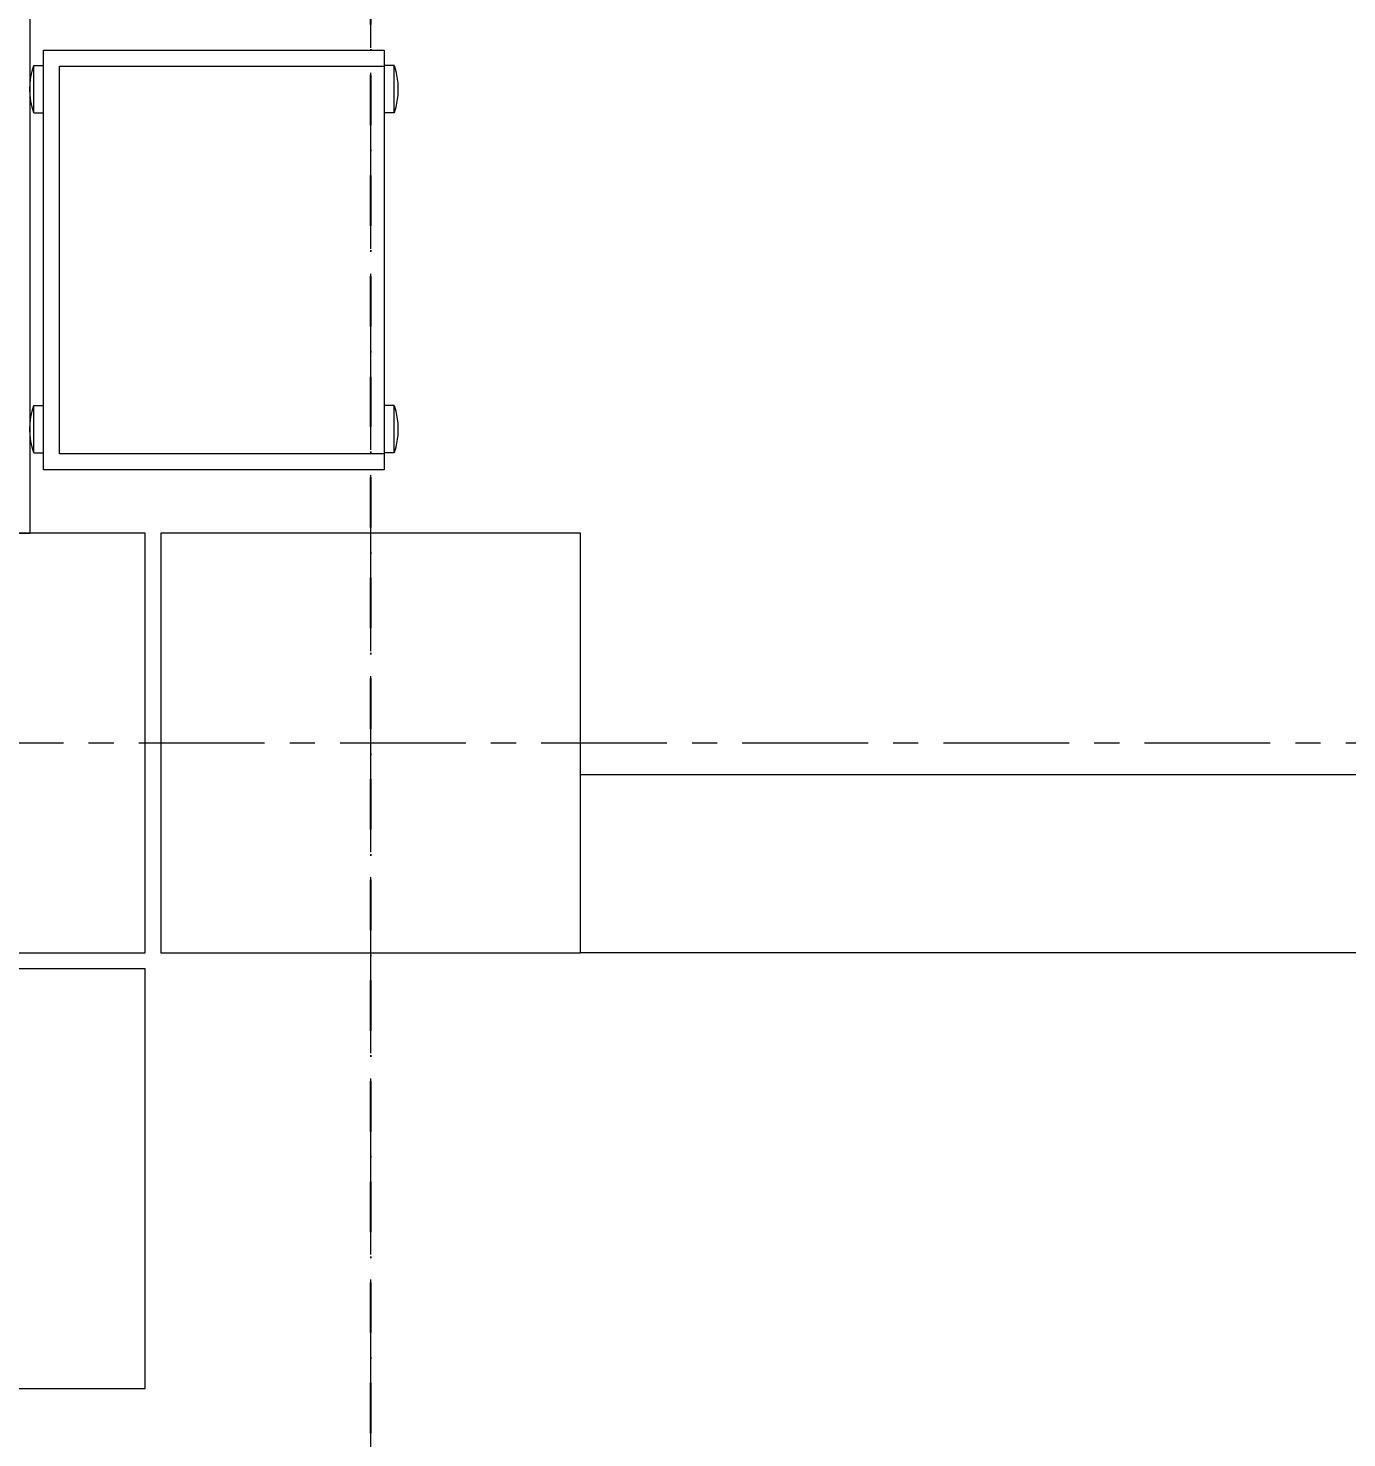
# Model space of a CAD drawing. Header units: millimetres. Extents: x 26027 to 581921, y 7230 to 233891.
# Drawn here: x 480366 to 482031, y 155868 to 157648 of the extents above; entities that cross this region are included whole.
import ezdxf
from ezdxf import colors
from ezdxf.entities.mleader import LeaderData, LeaderLine
from ezdxf.math import Vec2, Vec3

# ---------------------------------------------------------------- set-up
doc = ezdxf.new("R2010")
doc.units = ezdxf.units.MM
doc.header["$LTSCALE"] = 5
doc.linetypes.add('CENTER', pattern=[50.8, 31.75, -6.35, 6.35, -6.35])
doc.linetypes.add('DASHDOT', pattern=[25.4, 12.7, -6.35, 0, -6.35])
for name, color, linetype, lineweight in [('72_EGR_ROOM5_D2_WALL', 252, 'Continuous', 5), ('E-ELEC-EQPM-2', 85, 'Continuous', 30), ('Medical Equipment and Furniture', 252, 'Continuous', 0), ('Medical Equipment and Furniture1', 252, 'Continuous', 5), ('Structure', 252, 'Continuous', 5), ('Walls', 252, 'Continuous', 5)]:
    doc.layers.add(name, color=color, linetype=linetype, lineweight=lineweight)
doc.layers.add('axes', color=252, linetype='Continuous')
doc.layers.add('E-POWR', color=7, linetype='Continuous', lineweight=30, true_color=0x4e7e3e)
doc.layers.add('EXF', color=7, linetype='Continuous', lineweight=30, true_color=0x4e7e3e)
doc.styles.get("Standard").update_dxf_attribs({"font": 'calibri.ttf'})

# ---------------------------------------------------------------- blocks, each defined once
blk = doc.blocks.new('HF10531-P')
at = {"layer": 'Medical Equipment and Furniture1'}
for p, q in [((0.53, 0.43), (0, 0.43)), ((0, 0.43), (0, 0)), ((0.0791, 0.4424), (0.0191, 0.4424)), ((0.0191, 0.4424), (0.0191, 0.43)), ((0.0791, 0.4424), (0.0791, 0.43)), ((0.5086, 0.4424), (0.4486, 0.4424)), ((0.4486, 0.4424), (0.4486, 0.43)), ((0.5086, 0.4424), (0.5086, 0.43)), ((0.53, 0), (0.53, 0.43)), ((0.51, 0.41), (0.02, 0.41)), ((0.02, 0.41), (0.02, 0)), ((0.51, 0), (0.51, 0.41)), ((0, 0), (0.53, 0)), ((0.0191, -0.0124), (0.0191, 0)), ((0.0791, -0.0124), (0.0791, 0)), ((0.4486, -0.0124), (0.4486, 0)), ((0.5086, -0.0124), (0.5086, 0)), ((0.0791, -0.0124), (0.0191, -0.0124)), ((0.5086, -0.0124), (0.4486, -0.0124))]:
    blk.add_line(p, q, dxfattribs=at)
for points in [[(0.02, 0.41), (0.02, 0.41), (0.02, 0.41), (0.02, 0.41), (0.02, 0.41), (0.02, 0.41), (0.02, 0.41), (0.02, 0.41), (0.02, 0.41), (0.02, 0.41), (0.02, 0.41), (0.02, 0.41), (0.02, 0.41), (0.02, 0.41), (0.02, 0.41), (0.02, 0.41), (0.02, 0.41), (0.02, 0.41), (0.02, 0.41), (0.02, 0.41), (0.02, 0.41), (0.02, 0.41), (0.02, 0.41), (0.02, 0.41), (0.02, 0.41), (0.02, 0.41), (0.02, 0.41), (0.02, 0.41), (0.02, 0.41), (0.02, 0.41), (0.02, 0.41), (0.02, 0.41), (0.02, 0.41), (0.02, 0.41), (0.02, 0.41), (0.02, 0.41), (0.02, 0.41), (0.02, 0.41), (0.02, 0.41), (0.02, 0.41), (0.02, 0.41), (0.02, 0.41), (0.02, 0.41), (0.02, 0.41), (0.02, 0.41), (0.02, 0.41), (0.02, 0.41), (0.02, 0.41), (0.02, 0.41), (0.02, 0.41), (0.02, 0.41), (0.02, 0.41), (0.02, 0.41), (0.02, 0.41), (0.02, 0.41), (0.02, 0.41), (0.02, 0.41), (0.02, 0.41), (0.02, 0.41), (0.02, 0.41), (0.02, 0.41), (0.02, 0.41), (0.02, 0.41), (0.02, 0.41), (0.02, 0.41), (0.02, 0.41), (0.02, 0.41), (0.02, 0.41), (0.02, 0.41), (0.02, 0.41), (0.02, 0.41), (0.02, 0.41), (0.02, 0.41), (0.02, 0.41), (0.02, 0.41), (0.02, 0.41), (0.02, 0.41), (0.02, 0.41), (0.02, 0.41), (0.02, 0.41), (0.02, 0.41), (0.02, 0.41), (0.02, 0.41), (0.02, 0.41), (0.02, 0.41), (0.02, 0.41), (0.02, 0.41), (0.02, 0.41), (0.02, 0.41), (0.02, 0.41), (0.02, 0.41), (0.02, 0.41), (0.02, 0.41), (0.02, 0.41), (0.02, 0.41), (0.02, 0.41), (0.02, 0.41), (0.02, 0.41), (0.02, 0.41), (0.02, 0.41), (0.02, 0.41), (0.02, 0.41), (0.02, 0.41), (0.02, 0.41), (0.02, 0.41), (0.02, 0.41), (0.02, 0.41), (0.02, 0.41), (0.02, 0.41), (0.02, 0.41), (0.02, 0.41), (0.02, 0.41), (0.02, 0.41), (0.02, 0.41), (0.02, 0.41), (0.02, 0.41), (0.02, 0.41), (0.02, 0.41), (0.02, 0.41), (0.02, 0.41), (0.02, 0.41), (0.02, 0.41), (0.02, 0.41), (0.02, 0.41), (0.02, 0.41), (0.02, 0.41), (0.02, 0.41), (0.02, 0.41), (0.02, 0.41), (0.02, 0.41), (0.02, 0.41), (0.02, 0.41), (0.02, 0.41), (0.02, 0.41), (0.02, 0.41), (0.02, 0.41), (0.02, 0.41), (0.02, 0.41), (0.02, 0.41), (0.02, 0.41), (0.02, 0.41), (0.02, 0.41), (0.02, 0.41), (0.02, 0.41), (0.02, 0.41), (0.02, 0.41), (0.02, 0.41), (0.02, 0.41), (0.02, 0.41), (0.02, 0.41), (0.02, 0.41), (0.02, 0.41), (0.02, 0.41), (0.02, 0.41), (0.02, 0.41), (0.02, 0.41), (0.02, 0.41), (0.02, 0.41), (0.02, 0.41), (0.02, 0.41), (0.02, 0.41), (0.02, 0.41), (0.02, 0.41), (0.02, 0.41), (0.02, 0.41), (0.02, 0.41), (0.02, 0.41), (0.02, 0.41), (0.02, 0.41), (0.02, 0.41), (0.02, 0.41), (0.02, 0.41), (0.02, 0.41), (0.02, 0.41), (0.02, 0.41), (0.02, 0.41), (0.02, 0.41), (0.02, 0.41), (0.02, 0.41), (0.02, 0.41), (0.02, 0.41), (0.02, 0.41), (0.02, 0.41), (0.02, 0.41), (0.02, 0.41), (0.02, 0.41), (0.02, 0.41), (0.02, 0.41), (0.02, 0.41), (0.02, 0.41), (0.02, 0.41), (0.02, 0.41), (0.02, 0.41), (0.02, 0.41), (0.02, 0.41), (0.02, 0.41), (0.02, 0.41), (0.02, 0.41), (0.02, 0.41), (0.02, 0.41), (0.02, 0.41), (0.02, 0.41), (0.02, 0.41), (0.02, 0.41), (0.02, 0.41), (0.02, 0.41), (0.02, 0.41), (0.02, 0.41), (0.02, 0.41), (0.02, 0.41), (0.02, 0.41), (0.02, 0.41), (0.02, 0.41), (0.02, 0.41), (0.02, 0.41), (0.02, 0.41), (0.02, 0.41), (0.02, 0.41), (0.02, 0.41)], [(0.02, 0.41), (0.02, 0.41), (0.02, 0.41), (0.02, 0.41), (0.02, 0.41), (0.02, 0.41), (0.02, 0.41), (0.02, 0.41), (0.02, 0.41), (0.02, 0.41), (0.02, 0.41), (0.02, 0.41), (0.02, 0.41), (0.02, 0.41), (0.02, 0.41), (0.02, 0.41), (0.02, 0.41), (0.02, 0.41), (0.02, 0.41), (0.02, 0.41), (0.02, 0.41), (0.02, 0.41), (0.02, 0.41), (0.02, 0.41), (0.02, 0.41), (0.02, 0.41), (0.02, 0.41), (0.02, 0.41), (0.02, 0.41), (0.02, 0.41), (0.02, 0.41), (0.02, 0.41), (0.02, 0.41), (0.02, 0.41), (0.02, 0.41), (0.02, 0.41), (0.02, 0.41), (0.02, 0.41), (0.02, 0.41), (0.02, 0.41), (0.02, 0.41), (0.02, 0.41), (0.02, 0.41), (0.02, 0.41), (0.02, 0.41), (0.02, 0.41), (0.02, 0.41), (0.02, 0.41), (0.02, 0.41), (0.02, 0.41), (0.02, 0.41), (0.02, 0.41), (0.02, 0.41), (0.02, 0.41), (0.02, 0.41), (0.02, 0.41), (0.02, 0.41), (0.02, 0.41), (0.02, 0.41), (0.02, 0.41), (0.02, 0.41), (0.02, 0.41), (0.02, 0.41), (0.02, 0.41), (0.02, 0.41), (0.02, 0.41), (0.02, 0.41), (0.02, 0.41), (0.02, 0.41), (0.02, 0.41), (0.02, 0.41), (0.02, 0.41), (0.02, 0.41), (0.02, 0.41), (0.02, 0.41), (0.02, 0.41), (0.02, 0.41), (0.02, 0.41), (0.02, 0.41), (0.02, 0.41), (0.02, 0.41), (0.02, 0.41), (0.02, 0.41), (0.02, 0.41), (0.02, 0.41), (0.02, 0.41), (0.02, 0.41), (0.02, 0.41), (0.02, 0.41), (0.02, 0.41), (0.02, 0.41), (0.02, 0.41), (0.02, 0.41), (0.02, 0.41), (0.02, 0.41), (0.02, 0.41), (0.02, 0.41), (0.02, 0.41), (0.02, 0.41), (0.02, 0.41), (0.02, 0.41), (0.02, 0.41), (0.02, 0.41), (0.02, 0.41), (0.02, 0.41), (0.02, 0.41), (0.02, 0.41), (0.02, 0.41), (0.02, 0.41), (0.02, 0.41), (0.02, 0.41), (0.02, 0.41), (0.02, 0.41), (0.02, 0.41), (0.02, 0.41), (0.02, 0.41), (0.02, 0.41), (0.02, 0.41), (0.02, 0.41), (0.02, 0.41), (0.02, 0.41), (0.02, 0.41), (0.02, 0.41), (0.02, 0.41), (0.02, 0.41), (0.02, 0.41), (0.02, 0.41), (0.02, 0.41), (0.02, 0.41), (0.02, 0.41), (0.02, 0.41), (0.02, 0.41), (0.02, 0.41), (0.02, 0.41), (0.02, 0.41), (0.02, 0.41), (0.02, 0.41), (0.02, 0.41), (0.02, 0.41), (0.02, 0.41), (0.02, 0.41), (0.02, 0.41), (0.02, 0.41), (0.02, 0.41), (0.02, 0.41), (0.02, 0.41), (0.02, 0.41), (0.02, 0.41), (0.02, 0.41), (0.02, 0.41), (0.02, 0.41), (0.02, 0.41), (0.02, 0.41), (0.02, 0.41), (0.02, 0.41), (0.02, 0.41), (0.02, 0.41), (0.02, 0.41), (0.02, 0.41), (0.02, 0.41), (0.02, 0.41), (0.02, 0.41), (0.02, 0.41), (0.02, 0.41), (0.02, 0.41), (0.02, 0.41), (0.02, 0.41), (0.02, 0.41), (0.02, 0.41), (0.02, 0.41), (0.02, 0.41), (0.02, 0.41), (0.02, 0.41), (0.02, 0.41), (0.02, 0.41), (0.02, 0.41), (0.02, 0.41), (0.02, 0.41), (0.02, 0.41), (0.02, 0.41), (0.02, 0.41), (0.02, 0.41), (0.02, 0.41), (0.02, 0.41), (0.02, 0.41), (0.02, 0.41), (0.02, 0.41), (0.02, 0.41), (0.02, 0.41), (0.02, 0.41), (0.02, 0.41), (0.02, 0.41), (0.02, 0.41), (0.02, 0.41), (0.02, 0.41), (0.02, 0.41), (0.02, 0.41), (0.02, 0.41), (0.02, 0.41), (0.02, 0.41), (0.02, 0.41), (0.02, 0.41), (0.02, 0.41), (0.02, 0.41), (0.02, 0.41), (0.02, 0.41), (0.02, 0.41), (0.02, 0.41), (0.02, 0.41), (0.02, 0.41), (0.02, 0.41), (0.02, 0.41), (0.02, 0.41), (0.02, 0.41)], [(0.02, 0.41), (0.02, 0.41), (0.02, 0.41), (0.02, 0.41), (0.02, 0.41), (0.02, 0.41), (0.02, 0.41), (0.02, 0.41), (0.02, 0.41), (0.02, 0.41), (0.02, 0.41), (0.02, 0.41), (0.02, 0.41), (0.02, 0.41), (0.02, 0.41), (0.02, 0.41), (0.02, 0.41), (0.02, 0.41), (0.02, 0.41), (0.02, 0.41), (0.02, 0.41), (0.02, 0.41), (0.02, 0.41), (0.02, 0.41), (0.02, 0.41), (0.02, 0.41), (0.02, 0.41), (0.02, 0.41), (0.02, 0.41), (0.02, 0.41), (0.02, 0.41), (0.02, 0.41), (0.02, 0.41), (0.02, 0.41), (0.02, 0.41), (0.02, 0.41), (0.02, 0.41), (0.02, 0.41), (0.02, 0.41), (0.02, 0.41), (0.02, 0.41), (0.02, 0.41), (0.02, 0.41), (0.02, 0.41), (0.02, 0.41), (0.02, 0.41), (0.02, 0.41), (0.02, 0.41), (0.02, 0.41), (0.02, 0.41), (0.02, 0.41), (0.02, 0.41), (0.02, 0.41), (0.02, 0.41), (0.02, 0.41), (0.02, 0.41), (0.02, 0.41), (0.02, 0.41), (0.02, 0.41), (0.02, 0.41), (0.02, 0.41), (0.02, 0.41), (0.02, 0.41), (0.02, 0.41), (0.02, 0.41), (0.02, 0.41), (0.02, 0.41), (0.02, 0.41), (0.02, 0.41), (0.02, 0.41), (0.02, 0.41), (0.02, 0.41), (0.02, 0.41), (0.02, 0.41), (0.02, 0.41), (0.02, 0.41), (0.02, 0.41), (0.02, 0.41), (0.02, 0.41), (0.02, 0.41), (0.02, 0.41), (0.02, 0.41), (0.02, 0.41), (0.02, 0.41), (0.02, 0.41), (0.02, 0.41), (0.02, 0.41), (0.02, 0.41), (0.02, 0.41), (0.02, 0.41), (0.02, 0.41), (0.02, 0.41), (0.02, 0.41), (0.02, 0.41), (0.02, 0.41), (0.02, 0.41), (0.02, 0.41), (0.02, 0.41), (0.02, 0.41), (0.02, 0.41), (0.02, 0.41), (0.02, 0.41), (0.02, 0.41), (0.02, 0.41), (0.02, 0.41), (0.02, 0.41), (0.02, 0.41), (0.02, 0.41), (0.02, 0.41), (0.02, 0.41), (0.02, 0.41), (0.02, 0.41), (0.02, 0.41), (0.02, 0.41), (0.02, 0.41), (0.02, 0.41), (0.02, 0.41), (0.02, 0.41), (0.02, 0.41), (0.02, 0.41), (0.02, 0.41), (0.02, 0.41), (0.02, 0.41), (0.02, 0.41), (0.02, 0.41), (0.02, 0.41), (0.02, 0.41), (0.02, 0.41), (0.02, 0.41), (0.02, 0.41), (0.02, 0.41), (0.02, 0.41), (0.02, 0.41), (0.02, 0.41), (0.02, 0.41), (0.02, 0.41), (0.02, 0.41), (0.02, 0.41), (0.02, 0.41), (0.02, 0.41), (0.02, 0.41), (0.02, 0.41), (0.02, 0.41), (0.02, 0.41), (0.02, 0.41), (0.02, 0.41), (0.02, 0.41), (0.02, 0.41), (0.02, 0.41), (0.02, 0.41), (0.02, 0.41), (0.02, 0.41), (0.02, 0.41), (0.02, 0.41), (0.02, 0.41), (0.02, 0.41), (0.02, 0.41), (0.02, 0.41), (0.02, 0.41), (0.02, 0.41), (0.02, 0.41), (0.02, 0.41), (0.02, 0.41), (0.02, 0.41), (0.02, 0.41), (0.02, 0.41), (0.02, 0.41), (0.02, 0.41), (0.02, 0.41), (0.02, 0.41), (0.02, 0.41), (0.02, 0.41), (0.02, 0.41), (0.02, 0.41), (0.02, 0.41), (0.02, 0.41), (0.02, 0.41), (0.02, 0.41), (0.02, 0.41), (0.02, 0.41), (0.02, 0.41), (0.02, 0.41), (0.02, 0.41), (0.02, 0.41), (0.02, 0.41), (0.02, 0.41), (0.02, 0.41), (0.02, 0.41), (0.02, 0.41), (0.02, 0.41), (0.02, 0.41), (0.02, 0.41), (0.02, 0.41), (0.02, 0.41), (0.02, 0.41), (0.02, 0.41), (0.02, 0.41), (0.02, 0.41), (0.02, 0.41), (0.02, 0.41), (0.02, 0.41), (0.02, 0.41), (0.02, 0.41), (0.02, 0.41), (0.02, 0.41), (0.02, 0.41), (0.02, 0.41), (0.02, 0.41), (0.02, 0.41), (0.02, 0.41), (0.02, 0.41), (0.02, 0.41), (0.02, 0.41), (0.02, 0.41), (0.02, 0.41), (0.02, 0.41), (0.02, 0.41), (0.02, 0.41), (0.02, 0.41), (0.02, 0.41), (0.02, 0.41), (0.02, 0.41), (0.02, 0.41), (0.02, 0.41), (0.02, 0.41), (0.02, 0.41), (0.02, 0.41), (0.02, 0.41), (0.02, 0.41), (0.02, 0.41), (0.02, 0.41), (0.02, 0.41), (0.02, 0.41), (0.02, 0.41), (0.02, 0.41), (0.02, 0.41), (0.02, 0.41), (0.02, 0.41), (0.02, 0.41), (0.02, 0.41), (0.02, 0.41), (0.02, 0.41), (0.02, 0.41), (0.02, 0.41), (0.02, 0.41), (0.02, 0.41), (0.02, 0.41), (0.02, 0.41), (0.02, 0.41), (0.02, 0.41), (0.02, 0.41), (0.02, 0.41), (0.02, 0.41), (0.02, 0.41), (0.02, 0.41), (0.02, 0.41), (0.02, 0.41), (0.02, 0.41), (0.02, 0.41), (0.02, 0.41), (0.02, 0.41), (0.02, 0.41), (0.02, 0.41), (0.02, 0.41), (0.02, 0.41), (0.02, 0.41), (0.02, 0.41), (0.02, 0.41), (0.02, 0.41), (0.02, 0.41), (0.02, 0.41), (0.02, 0.41), (0.02, 0.41), (0.02, 0.41), (0.02, 0.41), (0.02, 0.41), (0.02, 0.41)]]:
    blk.add_lwpolyline(points, close=True, dxfattribs=at)
for points in [[(0.02, 0.41), (0.02, 0.41), (0.02, 0.41), (0.02, 0.41), (0.02, 0.41), (0.02, 0.41), (0.02, 0.41), (0.02, 0.41)], [(0.02, 0.41), (0.02, 0.41), (0.02, 0.41), (0.02, 0.41), (0.02, 0.41), (0.02, 0.41), (0.02, 0.41), (0.02, 0.41), (0.02, 0.41), (0.02, 0.41), (0.02, 0.41), (0.02, 0.41), (0.02, 0.41), (0.02, 0.41), (0.02, 0.41), (0.02, 0.41), (0.02, 0.41), (0.02, 0.41), (0.02, 0.41), (0.02, 0.41), (0.02, 0.41), (0.02, 0.41), (0.02, 0.41), (0.02, 0.41), (0.02, 0.41), (0.02, 0.41), (0.02, 0.41), (0.02, 0.41), (0.02, 0.41), (0.02, 0.41), (0.02, 0.41), (0.02, 0.41), (0.02, 0.41), (0.02, 0.41), (0.02, 0.41), (0.02, 0.41), (0.02, 0.41), (0.02, 0.41), (0.02, 0.41), (0.02, 0.41), (0.02, 0.41), (0.02, 0.41), (0.02, 0.41), (0.02, 0.41), (0.02, 0.41), (0.02, 0.41), (0.02, 0.41), (0.02, 0.41), (0.02, 0.41), (0.02, 0.41), (0.02, 0.41), (0.02, 0.41), (0.02, 0.41), (0.02, 0.41), (0.02, 0.41), (0.02, 0.41), (0.02, 0.41), (0.02, 0.41), (0.02, 0.41), (0.02, 0.41), (0.02, 0.41), (0.02, 0.41), (0.02, 0.41), (0.02, 0.41), (0.02, 0.41), (0.02, 0.41), (0.02, 0.41), (0.02, 0.41), (0.02, 0.41), (0.02, 0.41), (0.02, 0.41), (0.02, 0.41), (0.02, 0.41), (0.02, 0.41), (0.02, 0.41), (0.02, 0.41), (0.02, 0.41), (0.02, 0.41), (0.02, 0.41), (0.02, 0.41), (0.02, 0.41), (0.02, 0.41), (0.02, 0.41), (0.02, 0.41), (0.02, 0.41), (0.02, 0.41), (0.02, 0.41), (0.02, 0.41), (0.02, 0.41), (0.02, 0.41), (0.02, 0.41), (0.02, 0.41), (0.02, 0.41), (0.02, 0.41), (0.02, 0.41), (0.02, 0.41), (0.02, 0.41), (0.02, 0.41), (0.02, 0.41), (0.02, 0.41), (0.02, 0.41), (0.02, 0.41), (0.02, 0.41), (0.02, 0.41), (0.02, 0.41), (0.02, 0.41), (0.02, 0.41), (0.02, 0.41), (0.02, 0.41), (0.02, 0.41), (0.02, 0.41)], [(0.02, 0.41), (0.02, 0.41), (0.02, 0.41), (0.02, 0.41), (0.02, 0.41), (0.02, 0.41), (0.02, 0.41), (0.02, 0.41), (0.02, 0.41), (0.02, 0.41), (0.02, 0.41), (0.02, 0.41), (0.02, 0.41), (0.02, 0.41), (0.02, 0.41), (0.02, 0.41), (0.02, 0.41)], [(0.02, 0.41), (0.02, 0.41), (0.02, 0.41), (0.02, 0.41), (0.02, 0.41), (0.02, 0.41), (0.02, 0.41)], [(0.02, 0.41), (0.02, 0.41), (0.02, 0.41), (0.02, 0.41), (0.02, 0.41), (0.02, 0.41), (0.02, 0.41), (0.02, 0.41), (0.02, 0.41), (0.02, 0.41), (0.02, 0.41), (0.02, 0.41)], [(0.02, 0.41), (0.02, 0.41), (0.02, 0.41), (0.02, 0.41), (0.02, 0.41), (0.02, 0.41), (0.02, 0.41), (0.02, 0.41), (0.02, 0.41), (0.02, 0.41), (0.02, 0.41), (0.02, 0.41), (0.02, 0.41), (0.02, 0.41), (0.02, 0.41), (0.02, 0.41), (0.02, 0.41), (0.02, 0.41), (0.02, 0.41), (0.02, 0.41), (0.02, 0.41), (0.02, 0.41), (0.02, 0.41), (0.02, 0.41), (0.02, 0.41), (0.02, 0.41), (0.02, 0.41), (0.02, 0.41), (0.02, 0.41), (0.02, 0.41), (0.02, 0.41), (0.02, 0.41), (0.02, 0.41), (0.02, 0.41), (0.02, 0.41), (0.02, 0.41), (0.02, 0.41), (0.02, 0.41), (0.02, 0.41), (0.02, 0.41), (0.02, 0.41), (0.02, 0.41), (0.02, 0.41), (0.02, 0.41), (0.02, 0.41), (0.02, 0.41), (0.02, 0.41), (0.02, 0.41), (0.02, 0.41), (0.02, 0.41), (0.02, 0.41), (0.02, 0.41), (0.02, 0.41), (0.02, 0.41), (0.02, 0.41), (0.02, 0.41), (0.02, 0.41), (0.02, 0.41), (0.02, 0.41), (0.02, 0.41), (0.02, 0.41), (0.02, 0.41), (0.02, 0.41), (0.02, 0.41), (0.02, 0.41), (0.02, 0.41), (0.02, 0.41), (0.02, 0.41), (0.02, 0.41), (0.02, 0.41), (0.02, 0.41), (0.02, 0.41), (0.02, 0.41), (0.02, 0.41), (0.02, 0.41), (0.02, 0.41), (0.02, 0.41), (0.02, 0.41), (0.02, 0.41), (0.02, 0.41), (0.02, 0.41), (0.02, 0.41), (0.02, 0.41), (0.02, 0.41), (0.02, 0.41), (0.02, 0.41), (0.02, 0.41), (0.02, 0.41), (0.02, 0.41)], [(0.02, 0.41), (0.02, 0.41), (0.02, 0.41), (0.02, 0.41), (0.02, 0.41), (0.02, 0.41), (0.02, 0.41), (0.02, 0.41), (0.02, 0.41), (0.02, 0.41), (0.02, 0.41), (0.02, 0.41), (0.02, 0.41), (0.02, 0.41), (0.02, 0.41), (0.02, 0.41), (0.02, 0.41), (0.02, 0.41), (0.02, 0.41), (0.02, 0.41), (0.02, 0.41), (0.02, 0.41), (0.02, 0.41), (0.02, 0.41), (0.02, 0.41), (0.02, 0.41), (0.02, 0.41), (0.02, 0.41), (0.02, 0.41), (0.02, 0.41), (0.02, 0.41), (0.02, 0.41), (0.02, 0.41), (0.02, 0.41), (0.02, 0.41), (0.02, 0.41), (0.02, 0.41), (0.02, 0.41), (0.02, 0.41), (0.02, 0.41), (0.02, 0.41), (0.02, 0.41), (0.02, 0.41), (0.02, 0.41), (0.02, 0.41), (0.02, 0.41), (0.02, 0.41), (0.02, 0.41), (0.02, 0.41), (0.02, 0.41), (0.02, 0.41), (0.02, 0.41), (0.02, 0.41), (0.02, 0.41)], [(0.02, 0.41), (0.02, 0.41), (0.02, 0.41), (0.02, 0.41), (0.02, 0.41), (0.02, 0.41), (0.02, 0.41), (0.02, 0.41), (0.02, 0.41), (0.02, 0.41)], [(0.02, 0.41), (0.02, 0.41), (0.02, 0.41), (0.02, 0.41), (0.02, 0.41), (0.02, 0.41), (0.02, 0.41), (0.02, 0.41), (0.02, 0.41), (0.02, 0.41)], [(0.02, 0.41), (0.02, 0.41), (0.02, 0.41), (0.02, 0.41), (0.02, 0.41), (0.02, 0.41), (0.02, 0.41), (0.02, 0.41), (0.02, 0.41), (0.02, 0.41), (0.02, 0.41), (0.02, 0.41), (0.02, 0.41), (0.02, 0.41), (0.02, 0.41)], [(0.02, 0.41), (0.02, 0.41), (0.02, 0.41), (0.02, 0.41), (0.02, 0.41), (0.02, 0.41), (0.02, 0.41), (0.02, 0.41), (0.02, 0.41), (0.02, 0.41)], [(0.02, 0.41), (0.02, 0.41), (0.02, 0.41), (0.02, 0.41), (0.02, 0.41), (0.02, 0.41), (0.02, 0.41)], [(0.02, 0.41), (0.02, 0.41), (0.02, 0.41), (0.02, 0.41), (0.02, 0.41), (0.02, 0.41), (0.02, 0.41), (0.02, 0.41), (0.02, 0.41), (0.02, 0.41)], [(0.02, 0.41), (0.02, 0.41), (0.02, 0.41), (0.02, 0.41), (0.02, 0.41), (0.02, 0.41), (0.02, 0.41), (0.02, 0.41), (0.02, 0.41), (0.02, 0.41), (0.02, 0.41), (0.02, 0.41), (0.02, 0.41), (0.02, 0.41), (0.02, 0.41), (0.02, 0.41), (0.02, 0.41), (0.02, 0.41)], [(0.02, 0.41), (0.02, 0.41), (0.02, 0.41), (0.02, 0.41), (0.02, 0.41), (0.02, 0.41), (0.02, 0.41), (0.02, 0.41), (0.02, 0.41)]]:
    blk.add_lwpolyline(points, dxfattribs=at)
for centre, start, end in [((0.0491, 0.3549), 71.0754, 108.9246), ((0.4786, 0.3549), 71.0754, 108.9246), ((0.0491, 0.0751), 251.0754, 288.9246), ((0.4786, 0.0751), 251.0754, 288.9246)]:
    blk.add_arc(centre, 0.0925, start, end, dxfattribs=at)

msp = doc.modelspace()

# ---------------------------------------------------------------- hatches: boundary and pattern name
at = {"layer": 'E-ELEC-EQPM-2'}
h = msp.add_hatch(dxfattribs=at)
h.set_pattern_fill('CROSS', color=85, scale=10)
h.set_pattern_definition([(0, (368880, 104830), (63.5, 63.5), [31.75, -95.25]), (90, (368895.875, 104814.125), (-63.5, 63.5), [31.75, -95.25])])
edge = h.paths.add_edge_path()
edge.add_line((457685.6, 145694.3), (457685.6, 152806.1))
edge.add_line((457685.6, 152806.1), (462487.4, 152806.1))
edge.add_line((462487.4, 152806.1), (462487.4, 145900.9))
edge.add_line((462487.4, 145900.9), (462587.4, 145901.1))
edge.add_line((462587.4, 145901.1), (462587.4, 152806.1))
edge.add_line((462587.4, 152806.1), (464555.9, 152806.1))
edge.add_line((464555.9, 152806.1), (469284.4, 152806.1))
edge.add_line((469284.4, 152806.1), (471903.7, 152806.1))
edge.add_line((471903.7, 152806.1), (471903.7, 142653.2))
edge.add_line((471903.7, 142653.2), (478231.4, 142645.9))
edge.add_line((478231.4, 142645.9), (478231.4, 142845.2))
edge.add_line((478231.4, 142845.2), (472503.7, 142845.2))
edge.add_line((472503.7, 142845.2), (472503.7, 157840))
edge.add_line((472503.7, 157840), (472504, 159009.2))
edge.add_line((472504, 159009.2), (479768.6, 159009.2))
edge.add_line((479768.6, 159009.2), (479768.6, 159109.2))
edge.add_line((479768.6, 159109.2), (472503.7, 159109.2))
edge.add_line((472503.7, 159109.2), (472503.7, 169315.6))
edge.add_line((472503.7, 169315.6), (478921.1, 169315.6))
edge.add_line((478921.1, 169315.6), (484286.4, 169315.6))
edge.add_line((484286.4, 169315.6), (484286.4, 166351.2))
edge.add_line((484286.4, 166351.2), (484486.4, 166351.2))
edge.add_line((484486.4, 166351.2), (484486.4, 169515.6))
edge.add_line((484486.4, 169515.6), (479083.8, 169515.6))
edge.add_line((479083.8, 169515.6), (479083.8, 190946.9))
edge.add_line((479083.8, 190946.9), (479083.8, 191341.6))
edge.add_line((479083.8, 191341.6), (478883.8, 191341.6))
edge.add_line((478883.8, 191341.6), (478883.8, 195124.3))
edge.add_line((478883.8, 195124.3), (477262.4, 195124.3))
edge.add_line((477262.4, 195124.3), (477262.4, 205421.2))
edge.add_line((477262.4, 205421.2), (474368, 205421.2))
edge.add_line((474368, 205421.2), (469356.9, 205421.2))
edge.add_line((469356.9, 205421.2), (469256.9, 205421.2))
edge.add_line((469256.9, 205421.2), (469256.9, 204391.3))
edge.add_line((469256.9, 204391.3), (469856.9, 204391.3))
edge.add_line((469856.9, 204391.3), (469856.9, 204821.2))
edge.add_line((469856.9, 204821.2), (471179.3, 204821.2))
edge.add_line((471179.3, 204821.2), (471179.3, 204391.3))
edge.add_line((471179.3, 204391.3), (471779.3, 204391.3))
edge.add_line((471779.3, 204391.3), (471779.3, 204821.2))
edge.add_line((471779.3, 204821.2), (476662.4, 204821.2))
edge.add_line((476662.4, 204821.2), (476662.4, 194457.6))
edge.add_line((476662.4, 194457.6), (478283.8, 194457.6))
edge.add_line((478283.8, 194457.6), (478283.8, 169915.6))
edge.add_line((478283.8, 169915.6), (471903.7, 169915.6))
edge.add_line((471903.7, 169915.6), (471903.7, 159212))
edge.add_line((471903.7, 159212), (470513.7, 159212))
edge.add_line((470513.7, 159212), (470513.7, 159112))
edge.add_line((470513.7, 159112), (471903.7, 159112))
edge.add_line((471903.7, 159112), (471903.7, 153006.1))
edge.add_line((471903.7, 153006.1), (462587.4, 153006.1))
edge.add_line((462587.4, 153006.1), (462487.4, 152906.1))
edge.add_line((462487.4, 152906.1), (457585.6, 152906.1))
edge.add_line((457585.6, 152906.1), (457585.6, 145694.3))
at = {"layer": 'EXF'}
h = msp.add_hatch(dxfattribs=at)
h.set_pattern_fill('CROSS', color=256, scale=10)
edge = h.paths.add_edge_path()
edge.add_line((464555.9, 152806.1), (469284.4, 152806.1))
edge.add_line((469284.4, 152806.1), (471903.7, 152806.1))
edge.add_line((471903.7, 152806.1), (471903.7, 142653.2))
edge.add_line((471903.7, 142653.2), (478231.4, 142645.9))
edge.add_line((478231.4, 142645.9), (478231.4, 142845.2))
edge.add_line((478231.4, 142845.2), (472503.7, 142845.2))
edge.add_line((472503.7, 142845.2), (472503.7, 157840))
edge.add_line((472503.7, 157840), (472504, 159009.2))
edge.add_line((472504, 159009.2), (479768.6, 159009.2))
edge.add_line((479768.6, 159009.2), (479768.6, 159109.2))
edge.add_line((479768.6, 159109.2), (472503.7, 159109.2))
edge.add_line((472503.7, 159109.2), (472503.7, 169315.6))
edge.add_line((472503.7, 169315.6), (478921.1, 169315.6))
edge.add_line((478921.1, 169315.6), (484286.4, 169315.6))
edge.add_line((484286.4, 169315.6), (484286.4, 166351.2))
edge.add_line((484286.4, 166351.2), (484486.4, 166351.2))
edge.add_line((484486.4, 166351.2), (484486.4, 169515.6))
edge.add_line((484486.4, 169515.6), (479083.8, 169515.6))
edge.add_line((479083.8, 169515.6), (479083.8, 190946.9))
edge.add_line((479083.8, 190946.9), (479083.8, 191341.6))
edge.add_line((479083.8, 191341.6), (478883.8, 191341.6))
edge.add_line((478883.8, 191341.6), (478883.8, 195124.3))
edge.add_line((478883.8, 195124.3), (477262.4, 195124.3))
edge.add_line((477262.4, 195124.3), (477262.4, 205421.2))
edge.add_line((477262.4, 205421.2), (474368, 205421.2))
edge.add_line((474368, 205421.2), (469356.9, 205421.2))
edge.add_line((469356.9, 205421.2), (469256.9, 205421.2))
edge.add_line((469256.9, 205421.2), (469256.9, 204391.3))
edge.add_line((469256.9, 204391.3), (469856.9, 204391.3))
edge.add_line((469856.9, 204391.3), (469856.9, 204821.2))
edge.add_line((469856.9, 204821.2), (471179.3, 204821.2))
edge.add_line((471179.3, 204821.2), (471179.3, 204391.3))
edge.add_line((471179.3, 204391.3), (471779.3, 204391.3))
edge.add_line((471779.3, 204391.3), (471779.3, 204821.2))
edge.add_line((471779.3, 204821.2), (476662.4, 204821.2))
edge.add_line((476662.4, 204821.2), (476662.4, 194457.6))
edge.add_line((476662.4, 194457.6), (478283.8, 194457.6))
edge.add_line((478283.8, 194457.6), (478283.8, 169915.6))
edge.add_line((478283.8, 169915.6), (471903.7, 169915.6))
edge.add_line((471903.7, 169915.6), (471903.7, 159212))
edge.add_line((471903.7, 159212), (470513.7, 159212))
edge.add_line((470513.7, 159212), (470513.7, 159112))
edge.add_line((470513.7, 159112), (471903.7, 159112))
edge.add_line((471903.7, 159112), (471903.7, 153006.1))
edge.add_line((471903.7, 153006.1), (462587.4, 153006.1))

# ---------------------------------------------------------------- linework, layer by layer
at = {"layer": '72_EGR_ROOM5_D2_WALL'}
for points in [[(480269.8, 157010.3, 0), (480368.4, 157010.3, 2.4)], [(480513.8, 156480.3, 2.4), (480513.8, 157010.3, 2.4)]]:
    msp.add_polyline3d(points, dxfattribs=at)
at = {"layer": 'axes', "linetype": 'CENTER', "lineweight": 0}
for p, q in [((480798.8, 120285.6, 0), (480798.8, 230811.1, 0)), ((543910.8, 156745.3, 2.4), (448848.3, 156745.3, 2.4))]:
    msp.add_line(p, q, dxfattribs=at)
at = {"layer": 'axes', "linetype": 'DASHDOT'}
msp.add_line((480798.8, 120285.6, 0), (480798.8, 230811.1, 0), dxfattribs=at)
at = {"layer": 'Structure', "elevation": 2.4}
for points in [[(479983.8, 156480.3), (480513.8, 156480.3), (480513.8, 157010.3), (479983.8, 157010.3)], [(480533.8, 156480.3), (481063.8, 156480.3), (481063.8, 157010.3), (480533.8, 157010.3)], [(479983.8, 155930.3), (480513.8, 155930.3), (480513.8, 156460.3), (479983.8, 156460.3)]]:
    msp.add_lwpolyline(points, close=True, dxfattribs=at)
at = {"layer": 'Walls'}
for p, q in [((480368.4, 163680.3, 2.4), (480368.4, 157010.3, 2.4)), ((482190.8, 156705.3, 2.4), (481063.8, 156705.3, 2.4)), ((482190.8, 156480.3, 2.4), (481063.8, 156480.3, 2.4))]:
    msp.add_line(p, q, dxfattribs=at)

# ---------------------------------------------------------------- block references
at = {"layer": 'Medical Equipment and Furniture', "extrusion": (-6.40204e-11, 1.551e-10, -1), "xscale": 1000, "yscale": 1000, "zscale": -999.9999999999999, "rotation": 269.9999988079107}
msp.add_blockref('HF10531-P', (-480815.8, 157620.5, -2.4), dxfattribs=at)

# ---------------------------------------------------------------- leaders
at = {"layer": 'E-POWR'}
ml = msp.add_multileader_mtext('Standard', dxfattribs=at)
ml.set_content('RJ45 NETWORK SOCKET', color=256)
ml.set_leader_properties()
ml.build(insert=Vec2(0, 0))
ml.multileader.update_dxf_attribs({"text_right_attachment_type": 6, "dogleg_length": 200, "arrow_head_size": 100})
ctx = ml.context
ctx.base_point, ctx.char_height, ctx.arrow_head_size, ctx.landing_gap_size, ctx.plane_origin = Vec3(477174.1, 157035.1, 2.4), 100, 100, 100, Vec3(481979.7, 156190.6, 2.4)
ctx.right_attachment = 6
notes = []
notes.append((ctx, [(0, (1, 1, 0), (476974.1, 157035.1, 2.4), (1, 0), 200, [(0, [(476350.5, 157144.7, 2.4)], 0, [])])]))
ctx.mtext.insert, ctx.mtext.width, ctx.mtext.defined_height, ctx.mtext.flow_direction = Vec3(477274.1, 157085.8, 2.4), 4695.582, 338, 5
for ctx, leaders in notes:
    for number, flags, end, landing, length, lines in leaders:
        leader = LeaderData()
        leader.index, (leader.has_last_leader_line, leader.has_dogleg_vector, leader.attachment_direction) = number, flags
        leader.last_leader_point, leader.dogleg_vector, leader.dogleg_length = Vec3(end), Vec3(landing), length
        for number, points, colour, breaks in lines:
            line = LeaderLine()
            line.index, line.vertices, line.color, line.breaks = number, Vec3.list(points), colors.encode_raw_color(colour), breaks
            leader.lines.append(line)
        ctx.leaders.append(leader)

doc.saveas('drawing.dxf')
